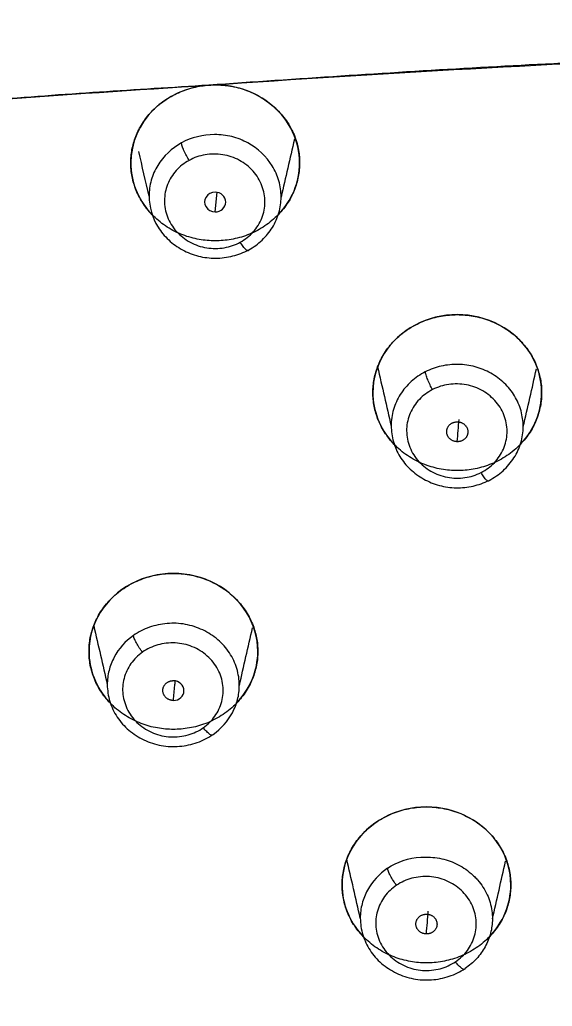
# Model space of a CAD drawing. Header units: millimetres. Extents: x 8883 to 11259, y -10160 to -6800.
# Drawn here: x 9701.84 to 9711.91, y -8344.2 to -8325.54 of the extents above; entities that cross this region are included whole.
import ezdxf

# ---------------------------------------------------------------- set-up
doc = ezdxf.new("R2010")
doc.units = ezdxf.units.MM
doc.layers.add('DIM', color=5, linetype='Continuous', lineweight=13)
doc.styles.add('ARIAL', font='arial.ttf')
doc.dimstyles.get("Standard").update_dxf_attribs({"dimtxt": 15, "dimasz": 15, "dimexe": 0.18, "dimexo": 0.0625, "dimgap": 4, "dimtad": 0, "dimdec": 1, "dimdsep": 46, "dimtxsty": 'ARIAL', "dimcen": 0, "dimclrd": 5, "dimclre": 5, "dimclrt": 5, "dimadec": 0, "dimazin": 0, "dimtfac": 1, "dimtdec": 1, "dimtofl": 0, "dimtmove": 0, "dimatfit": 3, "dimfxl": 1, "dimtolj": 1, "dimtzin": 0, "dimarcsym": 0})

# ---------------------------------------------------------------- blocks, each defined once
blk = doc.blocks.new('*D181')
at = {"layer": 'Defpoints', "color": 0, "transparency": 16777216}
for p in [(9790.112, -8262.466), (9790.112, -8375.129), (9680.114, -8375.98)]:
    blk.add_point(p, dxfattribs=at)
at = {"layer": 'DIM', "color": 5, "lineweight": -2, "transparency": 16777216}
for p, q in [((9680.114, -8375.917), (9680.114, -8262.286)), ((9698.114, -8262.466), (9711.106, -8262.466)), ((9772.112, -8262.466), (9759.12, -8262.466)), ((9790.112, -8375.067), (9790.112, -8262.286))]:
    blk.add_line(p, q, dxfattribs=at)
at = {"layer": 'DIM', "color": 5, "transparency": 16777216}
for points in [[(9698.114, -8259.466), (9698.114, -8265.466), (9680.114, -8262.466)], [(9772.112, -8259.466), (9772.112, -8265.466), (9790.112, -8262.466)]]:
    blk.add_solid(points, dxfattribs=at)
at = {"layer": 'DIM', "color": 5, "transparency": 16777216, "insert": (9735.113, -8262.466), "char_height": 18, "attachment_point": 5, "style": 'ARIAL'}
blk.add_mtext('\\A1;110', dxfattribs=at)
blk = doc.blocks.new('*D185')
at = {"layer": 'Defpoints', "color": 0, "transparency": 16777216}
for p in [(9678.596, -7626.145), (9989.37, -9683.127), (10114.894, -9683.127)]:
    blk.add_point(p, dxfattribs=at)
at = {"layer": 'DIM', "color": 5, "lineweight": -2, "transparency": 16777216}
for p, q in [((9678.658, -7626.145), (10115.074, -7626.145)), ((10114.894, -7644.145), (10114.894, -8614.508)), ((10114.894, -9665.127), (10114.894, -8694.764)), ((9989.433, -9683.127), (10115.074, -9683.127))]:
    blk.add_line(p, q, dxfattribs=at)
at = {"layer": 'DIM', "color": 5, "transparency": 16777216}
for points in [[(10111.894, -7644.145), (10117.894, -7644.145), (10114.894, -7626.145)], [(10111.894, -9665.127), (10117.894, -9665.127), (10114.894, -9683.127)]]:
    blk.add_solid(points, dxfattribs=at)
at = {"layer": 'DIM', "color": 5, "transparency": 16777216, "insert": (10114.894, -8654.636), "char_height": 18, "attachment_point": 5, "rotation": 90, "style": 'ARIAL'}
blk.add_mtext('\\A1;(2280)', dxfattribs=at)

msp = doc.modelspace()

# ---------------------------------------------------------------- linework, layer by layer
at = {"linetype": 'Continuous', "lineweight": 13}
msp.add_line((9705.539, -8329.18), (9705.575, -8328.808), dxfattribs=at)
at = {"linetype": 'Continuous', "lineweight": 18}
for centre, major_axis, ratio, start_param, end_param in [((9705.539, -8328.252), (1.595, 0), 0.924527, 1.647172, 3.141593), ((9705.539, -8328.252), (1.595, 0), 0.924527, 0, 1.647172), ((9705.539, -8328.252), (1.595, 0), 0.924527, 3.141593, 3.83451), ((9705.539, -8328.252), (1.595, 0), 0.924527, 5.55306, 6.283185), ((9705.539, -8328.992), (-0.199, 0.014), 0.939445, 4.780527, 7.92212), ((9705.539, -8328.992), (-0.199, 0.014), 0.939445, 1.638935, 4.780527), ((9710.115, -8332.596), (1.595, 0), 0.924527, 0, 3.141593), ((9710.115, -8332.596), (1.595, 0), 0.924527, 3.141593, 3.833774), ((9710.115, -8332.596), (1.595, 0), 0.924527, 5.563662, 6.283185), ((9704.749, -8337.491), (1.595, 0), 0.924527, 0, 3.141593), ((9704.749, -8337.491), (1.595, 0), 0.924527, 3.141593, 3.837701), ((9704.749, -8337.491), (1.595, 0), 0.924527, 5.547562, 6.283185), ((9704.749, -8338.232), (-0.199, 0.015), 0.936529, 1.63899, 4.78058), ((9709.532, -8341.907), (1.595, 0), 0.924527, 0, 3.141593), ((9709.532, -8341.907), (1.595, 0), 0.924527, 3.141593, 3.83721), ((9709.532, -8341.907), (1.595, 0), 0.924527, 5.546973, 6.283185)]:
    msp.add_ellipse(centre, major_axis=major_axis, ratio=ratio, start_param=start_param, end_param=end_param, dxfattribs=at)
for points, knots in [([(9784.725, -8333.932), (9784.566, -8332.516), (9784.334, -8331.238), (9783.876, -8329.53), (9783.705, -8328.995), (9783.421, -8328.244), (9783.321, -8328.003), (9783.114, -8327.537), (9783.024, -8327.349), (9782.364, -8326.089), (9781.712, -8325.192), (9780.552, -8324.02), (9780.134, -8323.657), (9779.237, -8322.988), (9778.728, -8322.667), (9777.289, -8321.883), (9776.201, -8321.453), (9774.377, -8320.948), (9773.737, -8320.803), (9772.73, -8320.62), (9772.214, -8320.537), (9771.592, -8320.456), (9771.32, -8320.425), (9771.138, -8320.404), (9771.018, -8320.392), (9769.942, -8320.281), (9768.677, -8320.173), (9766.403, -8320.004), (9765.582, -8319.947), (9764.257, -8319.859), (9763.571, -8319.815), (9762.729, -8319.763), (9762.36, -8319.74), (9762.111, -8319.725), (9762.016, -8319.719), (9741.842, -8318.508), (9721.878, -8318.652), (9701.968, -8320.141)], [0, 0, 0, 0, 0.0625, 0.0625, 0.09375, 0.09375, 0.109375, 0.109375, 0.125, 0.125, 0.1875, 0.1875, 0.21875, 0.21875, 0.25, 0.25, 0.3125, 0.3125, 0.34375, 0.34375, 0.359375, 0.367187, 0.371094, 0.371094, 0.375, 0.375, 0.4375, 0.4375, 0.46875, 0.46875, 0.484375, 0.492187, 0.496094, 0.496094, 0.5, 0.5, 1, 1, 1, 1]), ([(9701.968, -8320.141), (9702.073, -8320.134), (9702.286, -8320.118), (9702.609, -8320.094), (9702.939, -8320.07), (9703.275, -8320.045), (9703.618, -8320.021), (9703.968, -8319.996), (9704.325, -8319.971), (9704.688, -8319.946), (9705.058, -8319.921), (9705.435, -8319.896), (9705.819, -8319.87), (9706.209, -8319.845), (9706.607, -8319.819), (9707.01, -8319.794), (9707.421, -8319.768), (9707.838, -8319.742), (9708.263, -8319.716), (9708.693, -8319.691), (9709.131, -8319.665), (9709.575, -8319.64), (9710.027, -8319.614), (9710.485, -8319.589), (9710.949, -8319.564), (9711.421, -8319.539), (9711.899, -8319.514), (9712.384, -8319.489), (9712.875, -8319.465), (9714.289, -8319.396), (9716.46, -8319.299), (9719.228, -8319.196), (9721.512, -8319.123), (9723.312, -8319.074), (9725.382, -8319.025), (9727.832, -8318.979), (9730.768, -8318.944), (9733.543, -8318.928), (9735.976, -8318.928), (9738.118, -8318.938), (9740.022, -8318.955), (9741.761, -8318.978), (9743.34, -8319.004), (9744.762, -8319.031), (9746.195, -8319.063), (9747.762, -8319.103), (9749.461, -8319.152), (9751.287, -8319.213), (9753.113, -8319.28), (9755.061, -8319.361), (9757.13, -8319.456), (9759.057, -8319.554), (9760.663, -8319.642), (9761.83, -8319.71), (9762.764, -8319.767), (9763.417, -8319.808), (9763.966, -8319.843), (9764.403, -8319.871), (9764.832, -8319.9), (9765.191, -8319.923), (9765.541, -8319.946), (9765.923, -8319.971), (9766.315, -8319.997), (9766.699, -8320.023), (9767.017, -8320.045), (9767.269, -8320.062), (9767.455, -8320.075), (9767.656, -8320.09), (9767.9, -8320.108), (9768.218, -8320.131), (9768.56, -8320.158), (9768.925, -8320.187), (9769.293, -8320.218), (9769.634, -8320.248), (9769.918, -8320.274), (9770.141, -8320.295), (9770.355, -8320.316), (9770.639, -8320.345), (9771.129, -8320.399), (9771.721, -8320.474), (9772.283, -8320.557), (9772.696, -8320.625), (9773.033, -8320.685), (9773.369, -8320.75), (9773.702, -8320.818), (9774.032, -8320.891), (9774.29, -8320.952), (9774.498, -8321.003), (9774.674, -8321.048), (9774.908, -8321.111), (9775.254, -8321.208), (9775.622, -8321.319), (9775.965, -8321.432), (9776.229, -8321.523), (9776.499, -8321.622), (9776.817, -8321.744), (9777.18, -8321.895), (9777.646, -8322.103), (9778.154, -8322.354), (9778.645, -8322.627), (9779.067, -8322.884), (9779.477, -8323.156), (9779.925, -8323.483), (9780.276, -8323.771), (9780.528, -8323.996), (9780.678, -8324.135), (9780.836, -8324.287), (9781, -8324.454), (9781.171, -8324.636), (9781.348, -8324.833), (9781.586, -8325.114), (9781.851, -8325.451), (9782.108, -8325.811), (9782.287, -8326.08), (9782.396, -8326.253), (9782.468, -8326.371), (9782.528, -8326.47), (9782.597, -8326.587), (9782.672, -8326.717), (9782.752, -8326.861), (9782.837, -8327.019), (9782.926, -8327.19), (9783.019, -8327.376), (9783.115, -8327.576), (9783.223, -8327.812), (9783.34, -8328.081), (9783.461, -8328.378), (9783.575, -8328.677), (9783.683, -8328.978), (9783.793, -8329.306), (9783.903, -8329.663), (9784.012, -8330.046), (9784.112, -8330.429), (9784.193, -8330.765), (9784.26, -8331.066), (9784.318, -8331.343), (9784.38, -8331.654), (9784.443, -8331.999), (9784.507, -8332.376), (9784.567, -8332.754), (9784.617, -8333.104), (9784.657, -8333.395), (9784.687, -8333.626), (9784.709, -8333.799), (9784.72, -8333.894), (9784.725, -8333.932)], [0, 0, 0, 0, 0.003472, 0.007017, 0.010637, 0.01433, 0.018097, 0.021937, 0.025852, 0.02984, 0.033902, 0.038037, 0.042247, 0.04653, 0.050887, 0.055317, 0.059822, 0.0644, 0.069052, 0.073777, 0.078576, 0.083449, 0.088396, 0.093417, 0.098511, 0.103679, 0.108921, 0.114236, 0.119626, 0.125089, 0.160702, 0.191013, 0.216023, 0.235732, 0.250139, 0.284029, 0.316164, 0.346545, 0.375171, 0.396039, 0.416876, 0.437683, 0.453146, 0.468719, 0.484401, 0.500192, 0.520195, 0.540196, 0.560198, 0.5802, 0.604203, 0.628208, 0.643578, 0.657016, 0.666611, 0.674304, 0.678514, 0.684677, 0.688697, 0.692631, 0.696479, 0.700242, 0.705178, 0.709391, 0.712881, 0.715648, 0.717693, 0.719014, 0.722251, 0.725746, 0.729498, 0.733507, 0.737772, 0.741635, 0.744757, 0.747138, 0.749003, 0.751818, 0.756496, 0.765216, 0.771444, 0.775187, 0.778965, 0.78272, 0.786453, 0.790166, 0.793858, 0.795209, 0.797216, 0.799881, 0.803205, 0.809074, 0.81258, 0.815166, 0.818342, 0.822108, 0.826464, 0.831409, 0.839099, 0.845366, 0.850215, 0.855686, 0.861929, 0.868947, 0.871095, 0.873417, 0.875915, 0.878589, 0.881439, 0.884464, 0.887665, 0.894134, 0.899238, 0.902978, 0.905355, 0.90637, 0.907783, 0.909363, 0.911112, 0.913028, 0.915112, 0.917363, 0.919783, 0.922371, 0.925129, 0.928901, 0.932663, 0.936416, 0.940159, 0.943891, 0.948627, 0.953326, 0.957983, 0.9626, 0.965548, 0.968894, 0.972636, 0.976774, 0.981307, 0.986188, 0.990362, 0.99383, 0.996592, 0.998649, 1, 1, 1, 1]), ([(9685.513, -8333.84), (9685.516, -8333.815), (9685.523, -8333.753), (9685.537, -8333.642), (9685.556, -8333.494), (9685.581, -8333.309), (9685.611, -8333.086), (9685.648, -8332.827), (9685.693, -8332.531), (9685.749, -8332.188), (9685.817, -8331.808), (9685.894, -8331.405), (9685.98, -8330.999), (9686.084, -8330.55), (9686.21, -8330.058), (9686.363, -8329.528), (9686.505, -8329.087), (9686.629, -8328.735), (9686.729, -8328.469), (9686.831, -8328.21), (9686.938, -8327.955), (9687.048, -8327.706), (9687.172, -8327.442), (9687.307, -8327.171), (9687.449, -8326.903), (9687.581, -8326.666), (9687.703, -8326.458), (9687.813, -8326.28), (9687.908, -8326.131), (9688.022, -8325.956), (9688.167, -8325.744), (9688.355, -8325.484), (9688.562, -8325.215), (9688.788, -8324.94), (9689.042, -8324.65), (9689.319, -8324.358), (9689.612, -8324.073), (9689.903, -8323.81), (9690.192, -8323.57), (9690.483, -8323.344), (9690.78, -8323.13), (9691.088, -8322.924), (9691.403, -8322.728), (9691.762, -8322.519), (9692.169, -8322.3), (9692.63, -8322.075), (9693.109, -8321.862), (9693.607, -8321.662), (9694.299, -8321.411), (9695.094, -8321.164), (9695.887, -8320.959), (9696.383, -8320.847), (9696.669, -8320.787), (9696.842, -8320.752), (9696.999, -8320.722), (9697.145, -8320.694), (9697.279, -8320.67), (9697.402, -8320.648), (9697.513, -8320.629), (9697.613, -8320.613), (9697.7, -8320.598), (9697.777, -8320.586), (9697.841, -8320.576), (9697.894, -8320.568), (9697.935, -8320.562), (9697.964, -8320.557), (9698.045, -8320.545), (9698.186, -8320.524), (9698.392, -8320.495), (9698.607, -8320.466), (9698.832, -8320.437), (9699.066, -8320.408), (9699.358, -8320.374), (9699.881, -8320.317), (9700.453, -8320.264), (9701.009, -8320.216), (9701.36, -8320.188), (9701.676, -8320.163), (9701.874, -8320.148), (9701.968, -8320.141)], [0, 0, 0, 0, 0.003238, 0.008098, 0.014581, 0.022687, 0.032416, 0.043769, 0.056748, 0.071358, 0.089012, 0.106812, 0.124756, 0.142842, 0.166677, 0.190498, 0.214283, 0.226626, 0.238804, 0.250817, 0.262662, 0.274341, 0.285856, 0.300179, 0.313139, 0.324741, 0.334987, 0.343878, 0.351408, 0.357577, 0.370479, 0.384083, 0.398388, 0.413393, 0.429097, 0.446918, 0.463996, 0.480328, 0.495914, 0.510755, 0.526036, 0.541303, 0.556554, 0.571782, 0.59231, 0.613232, 0.634568, 0.656338, 0.678556, 0.724135, 0.75721, 0.777712, 0.785606, 0.792535, 0.798987, 0.804961, 0.810456, 0.815473, 0.820011, 0.824071, 0.827652, 0.830755, 0.833379, 0.835525, 0.837193, 0.838382, 0.839094, 0.847109, 0.855489, 0.864234, 0.873346, 0.882824, 0.892669, 0.908693, 0.946329, 0.961863, 0.975987, 0.988699, 1, 1, 1, 1]), ([(9701.968, -8320.141), (9700.57, -8320.228), (9699.288, -8320.361), (9697.54, -8320.627), (9696.71, -8320.778), (9695.946, -8320.954), (9695.451, -8321.077), (9695.243, -8321.132), (9693.916, -8321.515), (9692.951, -8321.894), (9691.651, -8322.573), (9691.241, -8322.818), (9690.665, -8323.211), (9690.478, -8323.347), (9690.118, -8323.628), (9689.922, -8323.793), (9687.433, -8326.011), (9686.01, -8329.317), (9685.513, -8333.84)], [0, 0, 0, 0, 0.125, 0.125, 0.1875, 0.21875, 0.21875, 0.25, 0.25, 0.375, 0.375, 0.4375, 0.4375, 0.46875, 0.46875, 0.5, 0.5, 1, 1, 1, 1]), ([(9687.214, -8331.442), (9687.549, -8329.764), (9688.082, -8328.309), (9689.175, -8326.47), (9689.589, -8325.914), (9690.515, -8324.912), (9690.981, -8324.5), (9692.196, -8323.662), (9692.875, -8323.292), (9694.003, -8322.812), (9694.397, -8322.665), (9695.22, -8322.395), (9695.684, -8322.264), (9697.751, -8321.755), (9699.806, -8321.478), (9702.262, -8321.33)], [0, 0, 0, 0, 0.25, 0.25, 0.375, 0.375, 0.5, 0.5, 0.625, 0.625, 0.6875, 0.6875, 0.75, 0.75, 1, 1, 1, 1]), ([(9702.262, -8321.33), (9702.132, -8321.339), (9701.839, -8321.361), (9701.351, -8321.399), (9700.703, -8321.452), (9700.021, -8321.514), (9699.382, -8321.583), (9698.821, -8321.652), (9698.185, -8321.74), (9697.371, -8321.877), (9696.538, -8322.05), (9695.728, -8322.252), (9694.981, -8322.469), (9694.198, -8322.738), (9693.404, -8323.063), (9692.82, -8323.348), (9692.441, -8323.555), (9692.293, -8323.64), (9692.181, -8323.706), (9692.097, -8323.756), (9691.997, -8323.818), (9691.893, -8323.885), (9691.742, -8323.984), (9691.507, -8324.146), (9691.246, -8324.339), (9691.01, -8324.528), (9690.84, -8324.671), (9690.68, -8324.811), (9690.53, -8324.948), (9690.361, -8325.109), (9690.162, -8325.31), (9689.922, -8325.568), (9689.673, -8325.859), (9689.445, -8326.148), (9689.264, -8326.396), (9689.141, -8326.575), (9689.051, -8326.709), (9688.963, -8326.847), (9688.847, -8327.036), (9688.696, -8327.295), (9688.584, -8327.502), (9688.517, -8327.632), (9688.502, -8327.66), (9688.487, -8327.691), (9688.47, -8327.724), (9688.452, -8327.759), (9688.433, -8327.797), (9688.413, -8327.838), (9688.392, -8327.881), (9688.37, -8327.926), (9688.347, -8327.974), (9688.323, -8328.025), (9688.298, -8328.078), (9688.272, -8328.133), (9688.246, -8328.192), (9688.219, -8328.252), (9688.191, -8328.315), (9688.162, -8328.381), (9688.132, -8328.45), (9688.102, -8328.52), (9688.072, -8328.594), (9688.041, -8328.67), (9688.009, -8328.749), (9687.977, -8328.83), (9687.945, -8328.914), (9687.912, -8329.001), (9687.879, -8329.09), (9687.845, -8329.182), (9687.812, -8329.277), (9687.778, -8329.375), (9687.744, -8329.475), (9687.71, -8329.577), (9687.676, -8329.683), (9687.642, -8329.791), (9687.608, -8329.902), (9687.574, -8330.015), (9687.54, -8330.132), (9687.506, -8330.25), (9687.472, -8330.372), (9687.439, -8330.497), (9687.406, -8330.624), (9687.373, -8330.753), (9687.341, -8330.886), (9687.308, -8331.021), (9687.276, -8331.159), (9687.245, -8331.299), (9687.225, -8331.394), (9687.214, -8331.442)], [0, 0, 0, 0, 0.019084, 0.042944, 0.071581, 0.114038, 0.143204, 0.165494, 0.196787, 0.237098, 0.286372, 0.321578, 0.359683, 0.400766, 0.44358, 0.486438, 0.497183, 0.507937, 0.511796, 0.516664, 0.522541, 0.529425, 0.535179, 0.549492, 0.572341, 0.583979, 0.595158, 0.605882, 0.616151, 0.625969, 0.641392, 0.659285, 0.679666, 0.700029, 0.715805, 0.726968, 0.733504, 0.740847, 0.752278, 0.767793, 0.787367, 0.78887, 0.790515, 0.7923, 0.794226, 0.796292, 0.798499, 0.800845, 0.803332, 0.805959, 0.808725, 0.81163, 0.814674, 0.817858, 0.82118, 0.824641, 0.82824, 0.831978, 0.835854, 0.839867, 0.844019, 0.848309, 0.852736, 0.8573, 0.862003, 0.866842, 0.871819, 0.876932, 0.882183, 0.887571, 0.893096, 0.898757, 0.904555, 0.91049, 0.916561, 0.922769, 0.929113, 0.935593, 0.942209, 0.948961, 0.955848, 0.962871, 0.970028, 0.97732, 0.984747, 0.992307, 1, 1, 1, 1]), ([(9705.418, -8326.781), (9704.732, -8326.828), (9703.355, -8326.907), (9701.972, -8327.011), (9701.279, -8327.068)], [0, 0, 0, 0, 0.5, 1, 1, 1, 1]), ([(9705.047, -8328.204), (9705.03, -8328.177), (9704.995, -8328.116), (9704.954, -8328.033), (9704.929, -8327.972), (9704.915, -8327.931), (9704.906, -8327.898), (9704.903, -8327.881), (9704.902, -8327.873)], [0, 0, 0, 0, 0.250131, 0.500262, 0.625328, 0.750393, 0.875459, 1, 1, 1, 1]), ([(9704.29, -8328.879), (9704.291, -8329.084), (9704.349, -8329.289), (9704.514, -8329.555), (9704.582, -8329.636), (9704.738, -8329.781), (9704.826, -8329.844), (9705.015, -8329.947), (9705.117, -8329.987), (9705.328, -8330.041), (9705.438, -8330.053), (9705.656, -8330.053), (9705.766, -8330.039), (9705.977, -8329.986), (9706.078, -8329.947), (9706.172, -8329.896)], [0, 0, 0, 0, 0.25, 0.25, 0.375, 0.375, 0.5, 0.5, 0.625, 0.625, 0.75, 0.75, 0.875, 0.875, 1, 1, 1, 1]), ([(9706.172, -8329.896), (9706.265, -8329.846), (9706.35, -8329.783), (9706.501, -8329.64), (9706.566, -8329.56), (9706.674, -8329.386), (9706.715, -8329.292), (9706.771, -8329.098), (9706.785, -8328.998), (9706.785, -8328.897)], [0, 0, 0, 0, 0.25, 0.25, 0.5, 0.5, 0.75, 0.75, 1, 1, 1, 1]), ([(9706.172, -8329.896), (9706.171, -8329.901), (9706.168, -8329.91), (9706.158, -8329.915), (9706.142, -8329.909), (9706.114, -8329.888), (9706.069, -8329.835), (9706.03, -8329.779), (9706.013, -8329.751)], [0, 0, 0, 0, 0.124644, 0.249695, 0.374746, 0.499797, 0.749898, 1, 1, 1, 1]), ([(9709.649, -8332.539), (9709.633, -8332.512), (9709.599, -8332.45), (9709.561, -8332.365), (9709.537, -8332.303), (9709.519, -8332.248), (9709.512, -8332.218), (9709.511, -8332.203)], [0, 0, 0, 0, 0.250122, 0.500244, 0.625304, 0.750365, 1, 1, 1, 1]), ([(9708.866, -8333.225), (9708.867, -8333.326), (9708.881, -8333.427), (9708.936, -8333.622), (9708.977, -8333.716), (9709.084, -8333.891), (9709.15, -8333.972), (9709.302, -8334.116), (9709.388, -8334.179), (9709.573, -8334.283), (9709.673, -8334.324), (9709.88, -8334.38), (9709.987, -8334.395), (9710.203, -8334.398), (9710.311, -8334.387), (9710.52, -8334.34), (9710.622, -8334.304), (9710.716, -8334.256)], [0, 0, 0, 0, 0.125, 0.125, 0.25, 0.25, 0.375, 0.375, 0.5, 0.5, 0.625, 0.625, 0.75, 0.75, 0.875, 0.875, 1, 1, 1, 1]), ([(9710.716, -8334.256), (9710.813, -8334.207), (9710.902, -8334.145), (9711.061, -8334.001), (9711.13, -8333.919), (9711.244, -8333.742), (9711.288, -8333.646), (9711.346, -8333.447), (9711.361, -8333.344), (9711.361, -8333.24)], [0, 0, 0, 0, 0.25, 0.25, 0.5, 0.5, 0.75, 0.75, 1, 1, 1, 1]), ([(9710.716, -8334.256), (9710.715, -8334.267), (9710.708, -8334.276), (9710.688, -8334.269), (9710.661, -8334.247), (9710.618, -8334.194), (9710.582, -8334.137), (9710.565, -8334.108)], [0, 0, 0, 0, 0.2497, 0.37475, 0.4998, 0.7499, 1, 1, 1, 1]), ([(9704.166, -8337.505), (9704.146, -8337.48), (9704.104, -8337.423), (9704.055, -8337.344), (9704.026, -8337.285), (9704.003, -8337.233), (9703.995, -8337.204), (9703.993, -8337.19)], [0, 0, 0, 0, 0.250087, 0.500175, 0.625218, 0.750262, 1, 1, 1, 1]), ([(9703.499, -8338.118), (9703.5, -8338.226), (9703.517, -8338.334), (9703.58, -8338.541), (9703.627, -8338.641), (9703.718, -8338.779), (9703.752, -8338.823), (9703.825, -8338.906), (9703.866, -8338.945), (9703.994, -8339.054), (9704.09, -8339.116), (9704.297, -8339.213), (9704.407, -8339.249), (9704.577, -8339.28), (9704.634, -8339.287), (9704.749, -8339.292), (9704.807, -8339.291), (9704.979, -8339.276), (9705.092, -8339.252), (9705.308, -8339.176), (9705.409, -8339.124), (9705.501, -8339.06)], [0, 0, 0, 0, 0.125, 0.125, 0.25, 0.25, 0.3125, 0.3125, 0.375, 0.375, 0.5, 0.5, 0.625, 0.625, 0.6875, 0.6875, 0.75, 0.75, 0.875, 0.875, 1, 1, 1, 1]), ([(9705.501, -8339.06), (9705.654, -8338.953), (9705.778, -8338.812), (9705.907, -8338.573), (9705.94, -8338.488), (9705.973, -8338.358), (9705.982, -8338.314), (9705.993, -8338.226), (9705.995, -8338.181), (9705.995, -8338.137)], [0, 0, 0, 0, 0.5, 0.5, 0.75, 0.75, 0.875, 0.875, 1, 1, 1, 1]), ([(9705.501, -8339.06), (9705.499, -8339.071), (9705.491, -8339.081), (9705.466, -8339.076), (9705.433, -8339.059), (9705.379, -8339.012), (9705.334, -8338.961), (9705.313, -8338.935)], [0, 0, 0, 0, 0.249792, 0.374827, 0.499861, 0.749931, 1, 1, 1, 1]), ([(9708.967, -8341.913), (9708.947, -8341.888), (9708.906, -8341.83), (9708.858, -8341.749), (9708.829, -8341.69), (9708.807, -8341.638), (9708.799, -8341.608), (9708.798, -8341.593)], [0, 0, 0, 0, 0.250074, 0.500149, 0.625186, 0.750223, 1, 1, 1, 1]), ([(9708.282, -8342.536), (9708.283, -8342.642), (9708.299, -8342.749), (9708.362, -8342.954), (9708.407, -8343.053), (9708.497, -8343.19), (9708.53, -8343.233), (9708.602, -8343.316), (9708.642, -8343.355), (9708.768, -8343.463), (9708.863, -8343.525), (9709.066, -8343.624), (9709.175, -8343.66), (9709.398, -8343.704), (9709.513, -8343.71), (9709.741, -8343.694), (9709.854, -8343.672), (9710.069, -8343.6), (9710.17, -8343.551), (9710.263, -8343.489)], [0, 0, 0, 0, 0.125, 0.125, 0.25, 0.25, 0.3125, 0.3125, 0.375, 0.375, 0.5, 0.5, 0.625, 0.625, 0.75, 0.75, 0.875, 0.875, 1, 1, 1, 1]), ([(9710.779, -8342.551), (9710.778, -8342.642), (9710.767, -8342.733), (9710.721, -8342.91), (9710.686, -8342.996), (9710.597, -8343.158), (9710.542, -8343.235), (9710.415, -8343.373), (9710.342, -8343.435), (9710.263, -8343.489)], [0, 0, 0, 0, 0.25, 0.25, 0.5, 0.5, 0.75, 0.75, 1, 1, 1, 1]), ([(9710.263, -8343.489), (9710.261, -8343.5), (9710.253, -8343.51), (9710.229, -8343.505), (9710.197, -8343.486), (9710.145, -8343.439), (9710.101, -8343.387), (9710.081, -8343.361)], [0, 0, 0, 0, 0.249814, 0.374845, 0.499876, 0.749938, 1, 1, 1, 1])]:
    msp.add_open_spline(points, degree=3, knots=knots, dxfattribs=at)
for points in [[(9715.309, -8326.22), (9713.683, -8326.292), (9710.407, -8326.437), (9707.089, -8326.667), (9705.418, -8326.781)], [(9705.418, -8326.781), (9708.713, -8326.553), (9712.01, -8326.368), (9715.309, -8326.22)], [(9701.279, -8327.068), (9702.657, -8326.961), (9704.037, -8326.87), (9705.418, -8326.781)], [(9707.036, -8327.805), (9706.953, -8328.169), (9706.869, -8328.533), (9706.786, -8328.897)], [(9704.289, -8328.879), (9704.224, -8328.598), (9704.16, -8328.316), (9704.095, -8328.035)], [(9706.013, -8329.751), (9706.108, -8329.698), (9706.27, -8329.572), (9706.439, -8329.3), (9706.499, -8328.995), (9706.442, -8328.676), (9706.272, -8328.397), (9706.004, -8328.186), (9705.686, -8328.078), (9705.341, -8328.082), (9705.143, -8328.152), (9705.047, -8328.204)], [(9705.047, -8328.204), (9704.952, -8328.256), (9704.79, -8328.383), (9704.62, -8328.655), (9704.561, -8328.959), (9704.618, -8329.278), (9704.788, -8329.557), (9705.056, -8329.768), (9705.374, -8329.876), (9705.719, -8329.872), (9705.917, -8329.803), (9706.013, -8329.751)], [(9708.609, -8332.111), (9708.695, -8332.482), (9708.78, -8332.854), (9708.865, -8333.225)], [(9711.362, -8333.24), (9711.445, -8332.877), (9711.529, -8332.513), (9711.612, -8332.149)], [(9710.565, -8334.108), (9710.662, -8334.058), (9710.828, -8333.936), (9711.006, -8333.669), (9711.075, -8333.367), (9711.029, -8333.048), (9710.868, -8332.764), (9710.606, -8332.547), (9710.292, -8332.431), (9709.947, -8332.425), (9709.746, -8332.489), (9709.649, -8332.539)], [(9709.649, -8332.539), (9709.552, -8332.589), (9709.387, -8332.711), (9709.208, -8332.977), (9709.139, -8333.279), (9709.186, -8333.599), (9709.347, -8333.883), (9709.608, -8334.1), (9709.923, -8334.216), (9710.267, -8334.222), (9710.468, -8334.157), (9710.565, -8334.108)], [(9703.244, -8337.005), (9703.329, -8337.376), (9703.414, -8337.747), (9703.499, -8338.118)], [(9705.996, -8338.137), (9706.079, -8337.772), (9706.163, -8337.408), (9706.247, -8337.044)], [(9705.313, -8338.935), (9705.401, -8338.872), (9705.546, -8338.729), (9705.681, -8338.442), (9705.703, -8338.134), (9705.608, -8337.824), (9705.405, -8337.565), (9705.113, -8337.385), (9704.785, -8337.312), (9704.443, -8337.352), (9704.255, -8337.443), (9704.166, -8337.505)], [(9704.166, -8337.505), (9704.078, -8337.567), (9703.933, -8337.71), (9703.798, -8337.998), (9703.776, -8338.305), (9703.871, -8338.615), (9704.074, -8338.874), (9704.366, -8339.054), (9704.694, -8339.127), (9705.036, -8339.087), (9705.225, -8338.996), (9705.313, -8338.935)], [(9708.282, -8342.536), (9708.197, -8342.164), (9708.111, -8341.793), (9708.026, -8341.421)], [(9710.779, -8342.551), (9710.862, -8342.187), (9710.946, -8341.824), (9711.029, -8341.46)], [(9710.081, -8343.361), (9710.17, -8343.301), (9710.319, -8343.161), (9710.46, -8342.876), (9710.489, -8342.569), (9710.401, -8342.258), (9710.204, -8341.996), (9709.917, -8341.811), (9709.59, -8341.732), (9709.247, -8341.766), (9709.057, -8341.853), (9708.967, -8341.913)], [(9708.967, -8341.913), (9708.877, -8341.973), (9708.729, -8342.113), (9708.587, -8342.398), (9708.558, -8342.705), (9708.646, -8343.016), (9708.843, -8343.278), (9709.131, -8343.463), (9709.458, -8343.542), (9709.8, -8343.508), (9709.991, -8343.421), (9710.081, -8343.361)]]:
    msp.add_open_spline(points, degree=3, dxfattribs=at)
for points, weights in [([(9703.944, -8328.252), (9703.944, -8326.885), (9705.418, -8326.781)], [1, 0.733587480773, 1]), ([(9705.418, -8326.781), (9706.112, -8326.732), (9707.135, -8327.607), (9707.135, -8328.252)], [1, 0.916404668363, 0.916404668362, 1])]:
    msp.add_rational_spline(points, weights, degree=2, dxfattribs=at)
at = {"linetype": 'Continuous', "lineweight": 13}
for points, knots in [([(9706.785, -8328.897), (9706.785, -8328.794), (9706.77, -8328.691), (9706.714, -8328.492), (9706.673, -8328.396), (9706.508, -8328.129), (9706.346, -8327.979), (9706.061, -8327.823), (9705.959, -8327.782), (9705.748, -8327.729), (9705.638, -8327.716), (9705.31, -8327.717), (9705.091, -8327.771), (9704.902, -8327.873)], [0, 0, 0, 0, 0.125, 0.125, 0.25, 0.25, 0.5, 0.5, 0.625, 0.625, 0.75, 0.75, 1, 1, 1, 1]), ([(9704.902, -8327.873), (9704.716, -8327.975), (9704.483, -8328.199), (9704.357, -8328.481), (9704.302, -8328.676), (9704.289, -8328.778), (9704.29, -8328.879)], [0, 0, 0, 0, 0.5, 0.75, 0.75, 1, 1, 1, 1]), ([(9711.361, -8333.24), (9711.361, -8333.139), (9711.347, -8333.038), (9711.293, -8332.842), (9711.252, -8332.747), (9711.145, -8332.571), (9711.079, -8332.49), (9710.927, -8332.345), (9710.841, -8332.281), (9710.656, -8332.177), (9710.556, -8332.136), (9710.349, -8332.08), (9710.241, -8332.065), (9710.025, -8332.061), (9709.917, -8332.072), (9709.707, -8332.119), (9709.605, -8332.155), (9709.511, -8332.203)], [0, 0, 0, 0, 0.125, 0.125, 0.25, 0.25, 0.375, 0.375, 0.5, 0.5, 0.625, 0.625, 0.75, 0.75, 0.875, 0.875, 1, 1, 1, 1]), ([(9709.511, -8332.203), (9709.414, -8332.253), (9709.324, -8332.315), (9709.165, -8332.46), (9709.095, -8332.542), (9708.982, -8332.72), (9708.938, -8332.817), (9708.88, -8333.017), (9708.866, -8333.121), (9708.866, -8333.225)], [0, 0, 0, 0, 0.25, 0.25, 0.5, 0.5, 0.75, 0.75, 1, 1, 1, 1]), ([(9705.995, -8338.137), (9705.995, -8338.029), (9705.979, -8337.92), (9705.916, -8337.712), (9705.869, -8337.612), (9705.779, -8337.473), (9705.745, -8337.429), (9705.671, -8337.346), (9705.631, -8337.306), (9705.503, -8337.197), (9705.406, -8337.135), (9705.199, -8337.037), (9705.089, -8337.001), (9704.919, -8336.969), (9704.862, -8336.963), (9704.747, -8336.957), (9704.689, -8336.959), (9704.516, -8336.973), (9704.403, -8336.997), (9704.187, -8337.073), (9704.085, -8337.125), (9703.993, -8337.19)], [0, 0, 0, 0, 0.125, 0.125, 0.25, 0.25, 0.3125, 0.3125, 0.375, 0.375, 0.5, 0.5, 0.625, 0.625, 0.6875, 0.6875, 0.75, 0.75, 0.875, 0.875, 1, 1, 1, 1]), ([(9703.993, -8337.19), (9703.84, -8337.297), (9703.715, -8337.439), (9703.587, -8337.68), (9703.554, -8337.764), (9703.521, -8337.895), (9703.512, -8337.939), (9703.502, -8338.029), (9703.499, -8338.073), (9703.499, -8338.118)], [0, 0, 0, 0, 0.5, 0.5, 0.75, 0.75, 0.875, 0.875, 1, 1, 1, 1]), ([(9708.797, -8341.592), (9708.981, -8341.467), (9709.217, -8341.389), (9709.485, -8341.38), (9709.531, -8341.38), (9709.546, -8341.381), (9709.576, -8341.381), (9709.651, -8341.385), (9709.838, -8341.407), (9710.103, -8341.493), (9710.3, -8341.624), (9710.397, -8341.711), (9710.418, -8341.731), (9710.429, -8341.741), (9710.46, -8341.772), (9710.48, -8341.793), (9710.537, -8341.857), (9710.571, -8341.902), (9710.631, -8341.995), (9710.658, -8342.043), (9710.703, -8342.141), (9710.721, -8342.191), (9710.765, -8342.343), (9710.779, -8342.447), (9710.779, -8342.551)], [0, 0, 0, 0, 0.25, 0.28125, 0.28125, 0.296875, 0.296875, 0.3125, 0.375, 0.5, 0.625, 0.640625, 0.640625, 0.65625, 0.65625, 0.6875, 0.6875, 0.75, 0.75, 0.8125, 0.8125, 0.875, 0.875, 1, 1, 1, 1]), ([(9708.798, -8341.593), (9708.639, -8341.7), (9708.508, -8341.843), (9708.374, -8342.088), (9708.339, -8342.174), (9708.305, -8342.308), (9708.296, -8342.353), (9708.285, -8342.444), (9708.282, -8342.49), (9708.282, -8342.536)], [0, 0, 0, 0, 0.5, 0.5, 0.75, 0.75, 0.875, 0.875, 1, 1, 1, 1])]:
    msp.add_open_spline(points, degree=3, knots=knots, dxfattribs=at)
at = {"linetype": 'Continuous', "lineweight": 18}
for points, weights, knots in [([(9707.135, -8328.252), (9707.135, -8329.726), (9705.539, -8329.726), (9703.944, -8329.726), (9703.944, -8328.252)], [1, 0.707106781187, 1, 0.707106781187, 1], [0, 0, 0, 0.5, 0.5, 1, 1, 1]), ([(9708.52, -8332.596), (9708.52, -8331.122), (9710.115, -8331.122), (9711.71, -8331.122), (9711.71, -8332.596)], [1, 0.707106781187, 1, 0.707106781187, 1], [0, 0, 0, 0.5, 0.5, 1, 1, 1]), ([(9711.71, -8332.596), (9711.71, -8334.071), (9710.115, -8334.071), (9708.52, -8334.071), (9708.52, -8332.596)], [1, 0.707106781187, 1, 0.707106781187, 1], [0, 0, 0, 0.5, 0.5, 1, 1, 1]), ([(9710.115, -8333.525), (9709.915, -8333.523), (9709.915, -8333.336), (9709.915, -8333.148), (9710.115, -8333.149)], [1, 0.707107163174, 1, 0.707106781187, 1], [0, 0, 0, 0.5, 0.5, 1, 1, 1]), ([(9710.115, -8333.149), (9710.199, -8333.15), (9710.317, -8333.263), (9710.314, -8333.42), (9710.195, -8333.526), (9710.115, -8333.525)], [1, 0.922369618366, 0.922369618366, 0.922369618366, 0.922369618366, 0.993816274755], [0, 0, 0, 0.252567, 0.505134, 0.757701, 1, 1, 1]), ([(9703.154, -8337.491), (9703.154, -8336.016), (9704.749, -8336.016), (9706.345, -8336.016), (9706.345, -8337.491)], [1, 0.707106781187, 1, 0.707106781187, 1], [0, 0, 0, 0.5, 0.5, 1, 1, 1]), ([(9706.345, -8337.491), (9706.345, -8338.966), (9704.749, -8338.966), (9703.154, -8338.966), (9703.154, -8337.491)], [1, 0.707106781187, 1, 0.707106781187, 1], [0, 0, 0, 0.5, 0.5, 1, 1, 1]), ([(9704.749, -8338.419), (9704.667, -8338.418), (9704.55, -8338.308), (9704.55, -8338.152), (9704.667, -8338.044), (9704.749, -8338.044)], [1, 0.923879171224, 0.923879171224, 0.923879171224, 0.923880134655, 1], [0, 0, 0, 0.25, 0.500001, 0.750001, 1, 1, 1]), ([(9707.937, -8341.907), (9707.937, -8340.432), (9709.532, -8340.432), (9711.127, -8340.432), (9711.127, -8341.907)], [1, 0.707106955777, 1, 0.707106781187, 1], [0, 0, 0, 0.5, 0.5, 1, 1, 1]), ([(9711.127, -8341.907), (9711.127, -8343.382), (9709.532, -8343.382), (9707.937, -8343.382), (9707.937, -8341.907)], [1, 0.707107304957, 1, 0.707107304957, 1], [0, 0, 0, 0.5, 0.5, 1, 1, 1]), ([(9709.532, -8342.835), (9709.332, -8342.833), (9709.332, -8342.646), (9709.332, -8342.459), (9709.532, -8342.461)], [1, 0.707107131077, 1, 0.707106781187, 1], [0, 0, 0, 0.5, 0.5, 1, 1, 1]), ([(9709.532, -8342.461), (9709.616, -8342.461), (9709.733, -8342.574), (9709.731, -8342.731), (9709.612, -8342.836), (9709.532, -8342.835)], [1, 0.922369618366, 0.922369618366, 0.922369618366, 0.922369618366, 0.993816309743], [0, 0, 0, 0.252567, 0.505134, 0.757701, 1, 1, 1])]:
    msp.add_rational_spline(points, weights, degree=2, knots=knots, dxfattribs=at)
at = {"linetype": 'Continuous', "lineweight": 13}
for points, degree in [([(9710.115, -8333.525), (9710.121, -8333.455), (9710.132, -8333.315), (9710.143, -8333.175), (9710.149, -8333.105)], 3), ([(9704.749, -8338.419), (9704.784, -8338.051)], 1), ([(9709.532, -8342.835), (9709.538, -8342.763), (9709.549, -8342.619), (9709.561, -8342.475), (9709.566, -8342.403)], 3)]:
    msp.add_open_spline(points, degree=degree, dxfattribs=at)

# ---------------------------------------------------------------- dimensions: what is measured, and where the dimension line sits
at = {"layer": 'DIM', "color": 3}
dim = msp.add_linear_dim(base=(10114.894, -9683.127), p1=(9678.596, -7626.145), p2=(9989.37, -9683.127), angle=90, text='(2280)', dimstyle='Standard', override={"dimtxt": 18, "dimasz": 18, "dimgap": 5}, dxfattribs=at)
dim.commit()
dim.dimension.update_dxf_attribs({"geometry": '*D185', "text_midpoint": (10114.894, -8654.636)})
dim = msp.add_linear_dim(base=(9790.112, -8262.466), p1=(9680.114, -8375.98), p2=(9790.112, -8375.129), dimstyle='Standard', override={"dimtxt": 18, "dimasz": 18, "dimgap": 5}, dxfattribs=at)
dim.commit()
dim.dimension.update_dxf_attribs({"geometry": '*D181', "text_midpoint": (9735.113, -8262.466)})

doc.saveas('drawing.dxf')
